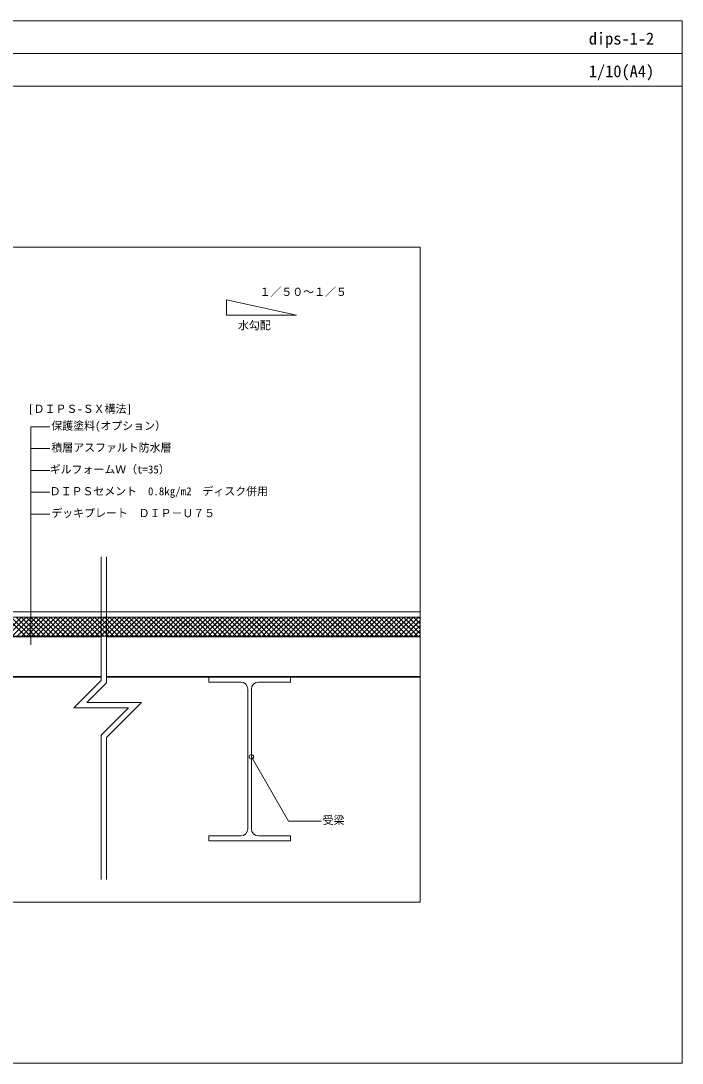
# Model space of a CAD drawing. Units: millimetres, scale not verified. Extents: x -1380 to 1380, y -955 to 955.
# Drawn here: x 169 to 1380, y -955 to 955 of the extents above; entities that cross this region are included whole.
import ezdxf
from ezdxf.enums import TextEntityAlignment as Align

# ---------------------------------------------------------------- set-up
doc = ezdxf.new("R2010")
doc.units = ezdxf.units.MM
doc.header["$LTSCALE"] = 3
for name, color, linetype, lineweight in [('0-0_0', 7, 'Continuous', 13), ('0-2_BOUSUI', 1, 'Continuous', 18), ('0-3_MOJI', 7, 'Continuous', 18), ('0-4_HATCH', 9, 'Continuous', 18), ('0-7_TEKKOTU', 7, 'Continuous', 18), ('0-8_dekki', 3, 'Continuous', 18), ('0-9_dannnetu', 6, 'Continuous', 18), ('0-C_SUNPO', 7, 'Continuous', 18), ('0-D_WAKU', 7, 'Continuous', 18)]:
    doc.layers.add(name, color=color, linetype=linetype, lineweight=lineweight)
doc.styles.add('ＭＳ ゴシック', font='')
doc.styles.get('ＭＳ ゴシック').set_extended_font_data('MS Gothic')

msp = doc.modelspace()

# ---------------------------------------------------------------- linework, layer by layer
at = {"layer": '0-0_0', "lineweight": 18}
msp.add_line((-1379.979, 895.016), (1380.021, 895.016), dxfattribs=at)
msp.add_lwpolyline([(-899.979, -659.984), (900.021, -659.984), (900.021, 540.016), (-899.979, 540.016)], close=True, dxfattribs=at)
at = {"layer": '0-2_BOUSUI'}
msp.add_lwpolyline([(-598.464, 122.711), (-474.508, 122.711), (-433.064, 81.867), (-433.064, 61.994), (-434.064, 58.262), (-434.064, -83.547), (-389.922, -127.689), (900.021, -127.689)], dxfattribs=at)
at = {"layer": '0-3_MOJI'}
for p, q in [((545.2, 443.989), (545.2, 415.483)), ((187.064, -188.646), (187.064, 211.181)), ((187.064, 211.181), (221.64, 211.181)), ((187.064, 171.181), (221.64, 171.181)), ((187.064, 131.181), (221.64, 131.181)), ((187.064, 91.181), (221.64, 91.181)), ((187.064, 51.181), (221.64, 51.181))]:
    msp.add_line(p, q, dxfattribs=at)
for points in [[(545.2, 415.483), (673.579, 415.483), (545.2, 443.989)], [(718.628, -511.446), (659.079, -511.446), (591.092, -393.69)]]:
    msp.add_lwpolyline(points, dxfattribs=at)
msp.add_circle((591.092, -393.69), 4, dxfattribs=at)
at = {"layer": '0-4_HATCH'}
for p, q in [((134.814, -172.689), (169.814, -137.689)), ((177.295, -172.689), (142.295, -137.689)), ((143.794, -172.689), (178.794, -137.689)), ((186.275, -172.689), (151.275, -137.689)), ((152.774, -172.689), (187.774, -137.689)), ((195.255, -172.689), (160.255, -137.689)), ((161.755, -172.689), (196.755, -137.689)), ((204.235, -172.689), (169.236, -137.689)), ((170.735, -172.689), (205.735, -137.689)), ((213.216, -172.689), (178.216, -137.689)), ((179.715, -172.689), (214.715, -137.689)), ((222.196, -172.689), (187.196, -137.689)), ((188.695, -172.689), (223.695, -137.689)), ((231.176, -172.689), (196.176, -137.689)), ((197.676, -172.689), (232.676, -137.689)), ((240.156, -172.689), (205.157, -137.689)), ((206.656, -172.689), (241.656, -137.689)), ((249.137, -172.689), (214.137, -137.689)), ((215.636, -172.689), (250.636, -137.689)), ((258.117, -172.689), (223.117, -137.689)), ((224.617, -172.689), (259.616, -137.689)), ((267.097, -172.689), (232.097, -137.689)), ((233.597, -172.689), (268.597, -137.689)), ((276.077, -172.689), (241.078, -137.689)), ((242.577, -172.689), (277.577, -137.689)), ((285.058, -172.689), (250.058, -137.689)), ((251.557, -172.689), (286.557, -137.689)), ((294.038, -172.689), (259.038, -137.689)), ((260.538, -172.689), (295.537, -137.689)), ((303.018, -172.689), (268.018, -137.689)), ((269.518, -172.689), (304.518, -137.689)), ((311.998, -172.689), (276.999, -137.689)), ((278.498, -172.689), (313.498, -137.689)), ((320.979, -172.689), (285.979, -137.689)), ((287.478, -172.689), (322.478, -137.689)), ((329.959, -172.689), (294.959, -137.689)), ((296.459, -172.689), (331.458, -137.689)), ((338.939, -172.689), (303.939, -137.689)), ((305.439, -172.689), (340.439, -137.689)), ((347.919, -172.689), (312.92, -137.689)), ((314.419, -172.689), (349.419, -137.689)), ((356.9, -172.689), (321.9, -137.689)), ((323.399, -172.689), (358.399, -137.689)), ((325.754, -152.374), (330.439, -147.689)), ((325.754, -161.354), (339.419, -147.689)), ((325.754, -170.334), (348.399, -147.689)), ((347.92, -172.689), (325.754, -150.524)), ((365.88, -172.689), (330.88, -137.689)), ((356.9, -172.689), (331.9, -147.689)), ((332.379, -172.689), (357.379, -147.689)), ((332.38, -172.689), (367.379, -137.689)), ((374.86, -172.689), (339.86, -137.689)), ((365.88, -172.689), (340.88, -147.689)), ((341.36, -172.689), (376.36, -137.689)), ((341.36, -172.689), (366.36, -147.689)), ((383.841, -172.689), (348.841, -137.689)), ((374.86, -172.689), (349.86, -147.689)), ((350.34, -172.689), (385.34, -137.689)), ((350.34, -172.689), (375.34, -147.689)), ((392.821, -172.689), (357.821, -137.689)), ((383.841, -172.689), (358.841, -147.689)), ((359.32, -172.689), (394.32, -137.689)), ((359.32, -172.689), (384.32, -147.689)), ((401.801, -172.689), (366.801, -137.689)), ((392.821, -172.689), (367.821, -147.689)), ((368.3, -172.689), (393.3, -147.689)), ((368.301, -172.689), (403.3, -137.689)), ((410.781, -172.689), (375.782, -137.689)), ((401.801, -172.689), (376.801, -147.689)), ((377.281, -172.689), (412.281, -137.689)), ((377.281, -172.689), (402.281, -147.689)), ((419.762, -172.689), (384.762, -137.689)), ((410.782, -172.689), (385.782, -147.689)), ((386.261, -172.689), (421.261, -137.689)), ((386.261, -172.689), (411.261, -147.689)), ((428.742, -172.689), (393.742, -137.689)), ((419.762, -172.689), (394.762, -147.689)), ((395.241, -172.689), (430.241, -137.689)), ((395.241, -172.689), (420.241, -147.689)), ((437.722, -172.689), (402.722, -137.689)), ((428.742, -172.689), (403.742, -147.689)), ((404.221, -172.689), (429.221, -147.689)), ((404.222, -172.689), (439.221, -137.689)), ((446.702, -172.689), (411.703, -137.689)), ((437.722, -172.689), (412.722, -147.689)), ((413.202, -172.689), (448.202, -137.689)), ((413.202, -172.689), (438.202, -147.689)), ((455.683, -172.689), (420.683, -137.689)), ((446.703, -172.689), (421.703, -147.689)), ((422.182, -172.689), (457.182, -137.689)), ((422.182, -172.689), (447.182, -147.689)), ((464.663, -172.689), (429.663, -137.689)), ((455.683, -172.689), (430.683, -147.689)), ((431.162, -172.689), (466.162, -137.689)), ((431.162, -172.689), (456.162, -147.689)), ((473.643, -172.689), (438.643, -137.689)), ((464.663, -172.689), (439.663, -147.689)), ((440.142, -172.689), (465.142, -147.689)), ((440.143, -172.689), (475.142, -137.689)), ((482.623, -172.689), (447.624, -137.689)), ((473.643, -172.689), (448.643, -147.689)), ((449.123, -172.689), (484.123, -137.689)), ((449.123, -172.689), (474.123, -147.689)), ((491.604, -172.689), (456.604, -137.689)), ((482.624, -172.689), (457.624, -147.689)), ((458.103, -172.689), (493.103, -137.689)), ((458.103, -172.689), (483.103, -147.689)), ((500.584, -172.689), (465.584, -137.689)), ((491.604, -172.689), (466.604, -147.689)), ((467.083, -172.689), (492.083, -147.689)), ((467.084, -172.689), (502.083, -137.689)), ((509.564, -172.689), (474.564, -137.689)), ((500.584, -172.689), (475.584, -147.689)), ((476.064, -172.689), (511.064, -137.689)), ((476.064, -172.689), (501.064, -147.689)), ((518.544, -172.689), (483.545, -137.689)), ((509.564, -172.689), (484.564, -147.689)), ((485.044, -172.689), (520.044, -137.689)), ((485.044, -172.689), (510.044, -147.689)), ((527.525, -172.689), (492.525, -137.689)), ((518.545, -172.689), (493.545, -147.689)), ((494.024, -172.689), (529.024, -137.689)), ((494.024, -172.689), (519.024, -147.689)), ((536.505, -172.689), (501.505, -137.689)), ((527.525, -172.689), (502.525, -147.689)), ((503.004, -172.689), (528.004, -147.689)), ((503.005, -172.689), (538.004, -137.689)), ((545.485, -172.689), (510.485, -137.689)), ((536.505, -172.689), (511.505, -147.689)), ((511.985, -172.689), (546.985, -137.689)), ((511.985, -172.689), (536.985, -147.689)), ((554.465, -172.689), (519.466, -137.689)), ((545.485, -172.689), (520.485, -147.689)), ((520.965, -172.689), (555.965, -137.689)), ((520.965, -172.689), (545.965, -147.689)), ((563.446, -172.689), (528.446, -137.689)), ((554.466, -172.689), (529.466, -147.689)), ((529.945, -172.689), (564.945, -137.689)), ((529.945, -172.689), (554.945, -147.689)), ((572.426, -172.689), (537.426, -137.689)), ((563.446, -172.689), (538.446, -147.689)), ((538.925, -172.689), (563.925, -147.689)), ((538.926, -172.689), (573.925, -137.689)), ((581.406, -172.689), (546.406, -137.689)), ((572.426, -172.689), (547.426, -147.689)), ((547.906, -172.689), (582.906, -137.689)), ((547.906, -172.689), (572.906, -147.689)), ((590.386, -172.689), (555.387, -137.689)), ((581.406, -172.689), (556.406, -147.689)), ((556.886, -172.689), (591.886, -137.689)), ((556.886, -172.689), (581.886, -147.689)), ((599.367, -172.689), (564.367, -137.689)), ((590.387, -172.689), (565.387, -147.689)), ((565.866, -172.689), (600.866, -137.689)), ((565.866, -172.689), (590.866, -147.689)), ((608.347, -172.689), (573.347, -137.689)), ((599.367, -172.689), (574.367, -147.689)), ((574.846, -172.689), (599.846, -147.689)), ((574.847, -172.689), (609.846, -137.689)), ((617.327, -172.689), (582.327, -137.689)), ((608.347, -172.689), (583.347, -147.689)), ((583.827, -172.689), (618.827, -137.689)), ((583.827, -172.689), (608.827, -147.689)), ((626.307, -172.689), (591.308, -137.689)), ((617.327, -172.689), (592.327, -147.689)), ((592.807, -172.689), (627.807, -137.689)), ((592.807, -172.689), (617.807, -147.689)), ((635.288, -172.689), (600.288, -137.689)), ((626.308, -172.689), (601.308, -147.689)), ((601.787, -172.689), (636.787, -137.689)), ((601.787, -172.689), (626.787, -147.689)), ((644.268, -172.689), (609.268, -137.689)), ((635.288, -172.689), (610.288, -147.689)), ((610.767, -172.689), (635.767, -147.689)), ((610.768, -172.689), (645.767, -137.689)), ((653.248, -172.689), (618.248, -137.689)), ((644.268, -172.689), (619.268, -147.689)), ((619.748, -172.689), (654.748, -137.689)), ((619.748, -172.689), (644.748, -147.689)), ((662.228, -172.689), (627.229, -137.689)), ((653.248, -172.689), (628.248, -147.689)), ((628.728, -172.689), (663.728, -137.689)), ((628.728, -172.689), (653.728, -147.689)), ((671.209, -172.689), (636.209, -137.689)), ((662.229, -172.689), (637.229, -147.689)), ((637.708, -172.689), (672.708, -137.689)), ((637.708, -172.689), (662.708, -147.689)), ((680.189, -172.689), (645.189, -137.689)), ((671.209, -172.689), (646.209, -147.689)), ((646.688, -172.689), (671.688, -147.689)), ((646.689, -172.689), (681.688, -137.689)), ((689.169, -172.689), (654.169, -137.689)), ((680.189, -172.689), (655.189, -147.689)), ((655.669, -172.689), (690.669, -137.689)), ((655.669, -172.689), (680.669, -147.689)), ((698.149, -172.689), (663.15, -137.689)), ((689.169, -172.689), (664.169, -147.689)), ((664.649, -172.689), (699.649, -137.689)), ((664.649, -172.689), (689.649, -147.689)), ((707.13, -172.689), (672.13, -137.689)), ((698.15, -172.689), (673.15, -147.689)), ((673.629, -172.689), (708.629, -137.689)), ((673.629, -172.689), (698.629, -147.689)), ((716.11, -172.689), (681.11, -137.689)), ((707.13, -172.689), (682.13, -147.689)), ((682.609, -172.689), (707.609, -147.689)), ((682.61, -172.689), (717.609, -137.689)), ((725.09, -172.689), (690.09, -137.689)), ((716.11, -172.689), (691.11, -147.689)), ((691.59, -172.689), (726.59, -137.689)), ((691.59, -172.689), (716.59, -147.689)), ((734.07, -172.689), (699.071, -137.689)), ((725.09, -172.689), (700.09, -147.689)), ((700.57, -172.689), (735.57, -137.689)), ((700.57, -172.689), (725.57, -147.689)), ((743.051, -172.689), (708.051, -137.689)), ((734.071, -172.689), (709.071, -147.689)), ((709.55, -172.689), (734.55, -147.689)), ((709.551, -172.689), (744.55, -137.689)), ((752.031, -172.689), (717.031, -137.689)), ((743.051, -172.689), (718.051, -147.689)), ((718.53, -172.689), (743.53, -147.689)), ((718.531, -172.689), (753.53, -137.689)), ((761.011, -172.689), (726.011, -137.689)), ((752.031, -172.689), (727.031, -147.689)), ((727.511, -172.689), (762.511, -137.689)), ((727.511, -172.689), (752.511, -147.689)), ((769.991, -172.689), (734.992, -137.689)), ((761.011, -172.689), (736.011, -147.689)), ((736.491, -172.689), (771.491, -137.689)), ((736.491, -172.689), (761.491, -147.689)), ((778.972, -172.689), (743.972, -137.689)), ((769.992, -172.689), (744.992, -147.689)), ((745.471, -172.689), (770.471, -147.689)), ((745.472, -172.689), (780.471, -137.689)), ((787.952, -172.689), (752.952, -137.689)), ((778.972, -172.689), (753.972, -147.689)), ((754.451, -172.689), (779.451, -147.689)), ((754.452, -172.689), (789.451, -137.689)), ((796.932, -172.689), (761.933, -137.689)), ((787.952, -172.689), (762.952, -147.689)), ((763.432, -172.689), (798.432, -137.689)), ((763.432, -172.689), (788.432, -147.689)), ((805.912, -172.689), (770.913, -137.689)), ((796.933, -172.689), (771.933, -147.689)), ((772.412, -172.689), (807.412, -137.689)), ((772.412, -172.689), (797.412, -147.689)), ((814.893, -172.689), (779.893, -137.689)), ((805.913, -172.689), (780.913, -147.689)), ((781.392, -172.689), (806.392, -147.689)), ((781.393, -172.689), (816.392, -137.689)), ((823.873, -172.689), (788.873, -137.689)), ((814.893, -172.689), (789.893, -147.689)), ((790.372, -172.689), (815.372, -147.689)), ((790.373, -172.689), (825.372, -137.689)), ((832.853, -172.689), (797.854, -137.689)), ((823.873, -172.689), (798.873, -147.689)), ((799.353, -172.689), (834.353, -137.689)), ((799.353, -172.689), (824.353, -147.689)), ((841.833, -172.689), (806.834, -137.689)), ((832.854, -172.689), (807.854, -147.689)), ((808.333, -172.689), (843.333, -137.689)), ((808.333, -172.689), (833.333, -147.689)), ((850.814, -172.689), (815.814, -137.689)), ((841.834, -172.689), (816.834, -147.689)), ((817.313, -172.689), (842.313, -147.689)), ((817.314, -172.689), (852.313, -137.689)), ((859.794, -172.689), (824.794, -137.689)), ((850.814, -172.689), (825.814, -147.689)), ((826.294, -172.689), (861.294, -137.689)), ((826.294, -172.689), (851.294, -147.689)), ((868.774, -172.689), (833.775, -137.689)), ((859.794, -172.689), (834.794, -147.689)), ((835.274, -172.689), (870.274, -137.689)), ((835.274, -172.689), (860.274, -147.689)), ((877.754, -172.689), (842.755, -137.689)), ((868.775, -172.689), (843.775, -147.689)), ((844.254, -172.689), (879.254, -137.689)), ((844.254, -172.689), (869.254, -147.689)), ((886.735, -172.689), (851.735, -137.689)), ((877.755, -172.689), (852.755, -147.689)), ((853.234, -172.689), (878.234, -147.689)), ((853.235, -172.689), (888.234, -137.689)), ((895.715, -172.689), (860.715, -137.689)), ((886.735, -172.689), (861.735, -147.689)), ((862.215, -172.689), (897.215, -137.689)), ((862.215, -172.689), (887.215, -147.689)), ((900.021, -168.015), (869.696, -137.689)), ((895.715, -172.689), (870.715, -147.689)), ((871.195, -172.689), (900.021, -143.863)), ((871.195, -172.689), (896.195, -147.689)), ((900.021, -159.035), (878.676, -137.689)), ((900.021, -168.015), (879.696, -147.689)), ((900.021, -150.054), (887.656, -137.689)), ((900.021, -159.035), (888.676, -147.689)), ((900.021, -141.074), (896.636, -137.689)), ((900.021, -150.054), (897.656, -147.689)), ((338.939, -172.689), (325.754, -159.504)), ((329.959, -172.689), (325.754, -168.484)), ((880.175, -172.689), (900.021, -152.843)), ((880.175, -172.689), (900.021, -152.843)), ((889.155, -172.689), (900.021, -161.824)), ((889.156, -172.689), (900.021, -161.824)), ((898.136, -172.689), (900.021, -170.804)), ((898.136, -172.689), (900.021, -170.804))]:
    msp.add_line(p, q, dxfattribs=at)
at = {"layer": '0-7_TEKKOTU'}
for p, q in [((584.592, -525.69), (584.592, -269.69)), ((591.092, -269.69), (591.092, -525.69))]:
    msp.add_line(p, q, dxfattribs=at)
for points in [[(571.592, -256.69), (512.842, -256.69), (512.842, -247.69), (662.842, -247.69), (662.842, -256.69), (604.092, -256.69)], [(604.092, -538.69), (662.842, -538.69), (662.842, -547.69), (512.842, -547.69), (512.842, -538.69), (571.592, -538.69)]]:
    msp.add_lwpolyline(points, dxfattribs=at)
for centre, start, end in [((571.592, -269.69), 0, 90), ((604.092, -269.69), 90, 180), ((571.592, -525.69), 270, 0), ((604.092, -525.69), 180, 270)]:
    msp.add_arc(centre, 13, start, end, dxfattribs=at)
at = {"layer": '0-8_dekki'}
for p, q in [((315.754, -173.889), (-469.064, -173.889)), ((899.993, -173.889), (325.754, -173.889)), ((-469.064, -246.489), (315.754, -246.489)), ((325.754, -246.489), (899.993, -246.489))]:
    msp.add_line(p, q, dxfattribs=at)
for points in [[(315.754, -172.689), (-469.064, -172.689), (-469.064, -247.689), (315.754, -247.689)], [(325.754, -247.689), (899.993, -247.689), (899.993, -172.689), (325.754, -172.689)]]:
    msp.add_lwpolyline(points, dxfattribs=at)
at = {"layer": '0-9_dannnetu'}
for p, q in [((-444.064, -137.689), (900.021, -137.689)), ((-329.064, -172.689), (315.754, -172.689)), ((-329.064, -172.689), (900.021, -172.689)), ((325.754, -172.689), (900.021, -172.689))]:
    msp.add_line(p, q, dxfattribs=at)
msp.add_lwpolyline([(-444.064, -171.689), (-444.064, -137.689), (900.021, -137.689), (900.021, -172.689), (-329.064, -172.689), (-329.064, -171.689)], close=True, dxfattribs=at)
at = {"layer": '0-C_SUNPO'}
for points in [[(315.754, -27.186), (315.754, -253.808), (265.754, -303.808), (365.754, -303.808), (315.754, -353.808), (315.754, -618.712)], [(325.754, -27.186), (325.754, -257.95), (289.896, -293.808), (389.896, -293.808), (325.754, -357.95), (325.754, -618.712)]]:
    msp.add_lwpolyline(points, dxfattribs=at)
at = {"layer": '0-D_WAKU'}
for points in [[(1380.021, 835.016), (-1379.979, 835.016), (-1379.979, 955.016), (1380.021, 955.016)], [(-1379.979, -954.984), (1380.021, -954.984), (1380.021, 955.016), (-1379.979, 955.016)]]:
    msp.add_lwpolyline(points, close=True, dxfattribs=at)

# ---------------------------------------------------------------- texts
at = {"layer": '0-3_MOJI', "style": 'ＭＳ ゴシック'}
for s, p in [('１／５０～１／５', (605.919, 446.534)), ('水勾配', (566.586, 385.215)), ('[ＤＩＰＳ-ＳＸ構法]', (182.211, 232.23)), ('保護塗料(オプション）', (224.64, 201.181)), ('積層アスファルト防水層', (224.64, 161.181)), ('ギルフォームＷ（t=35）', (221.64, 121.181)), ('ＤＩＰＳセメント\u30000.8kg/m2\u3000ディスク併用', (221.64, 81.181)), ('デッキプレート\u3000ＤＩＰ－Ｕ７５', (224.64, 41.181)), ('受梁', (721.628, -521.446))]:
    msp.add_text(s, height=14.66, dxfattribs=at).set_placement(p, align=Align.BOTTOM_LEFT)
at = {"layer": '0-D_WAKU', "style": 'ＭＳ ゴシック'}
for s, p in [('dips-1-2', (1209.082, 905.016)), ('1/10(A4)', (1209.082, 845.016))]:
    msp.add_text(s, height=21.99, dxfattribs=at).set_placement(p, align=Align.BOTTOM_LEFT)

doc.saveas('drawing.dxf')
